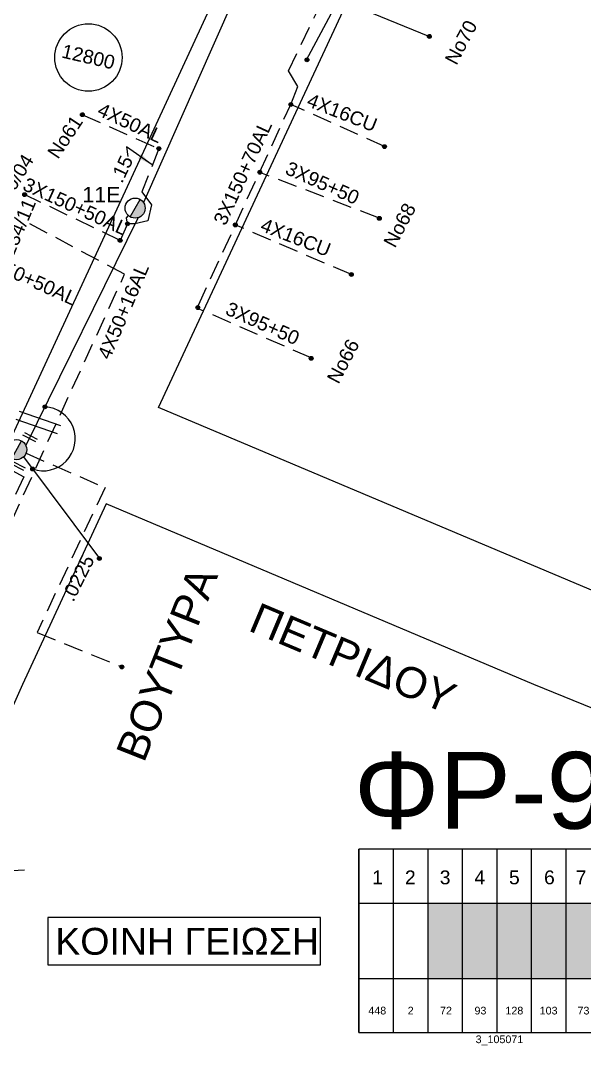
# Model space of a CAD drawing. Header units: millimetres. Extents: x 766 to 1726, y 225 to 629.
# Drawn here: x 1123.4 to 1160, y 399.6 to 467.5 of the extents above; entities that cross this region are included whole.
import ezdxf
from ezdxf.enums import TextEntityAlignment as Align

# ---------------------------------------------------------------- set-up
doc = ezdxf.new("R2010")
doc.units = ezdxf.units.MM
doc.linetypes.add('DASHED', pattern=[19.05, 12.7, -6.35])
for name, color, linetype in [('Άγνωστα', 7, 'Continuous'), ('Ασφαλειοκιβώτια Χ.Τ 9 αναχωρήσεων', 7, 'Continuous'), ('Γέφυρες Εναέριου Δικτύου', 7, 'Continuous'), ('Γυμνά εναέρια ΧΤ (3Φ)   4x35CU', 7, 'Continuous'), ('Γυμνά εναέρια ΧΤ και ΦΟΠ (3Φ)   4x50+16AL', 7, 'Continuous'), ('Επιγραφές - Σχήματα', 7, 'Continuous'), ('Καλώδια ΧΤ   3x150+50AL', 7, 'DASHED'), ('Καλώδια ΧΤ   3x150+50CU', 7, 'DASHED'), ('Καλώδια ΧΤ   3x150+70AL', 7, 'DASHED'), ('Καλώδια ΧΤ   3x95+50CU', 7, 'DASHED'), ('Μηχανική τομή', 7, 'Continuous'), ('Στύλος ΦΜ', 7, 'Continuous'), ('Στύλος ΦΜ @ 1', 7, 'Continuous'), ('Συνδέσεις', 7, 'Continuous'), ('Τομή', 7, 'Continuous'), ('Υπόβαθρο ΔΕΗ', 7, 'Continuous'), ('Υπόγεια καλώδια Παροχών ΧΤ   .0225', 7, 'DASHED'), ('Υπόγεια καλώδια Παροχών ΧΤ   .15', 7, 'DASHED'), ('Υπόγεια καλώδια Παροχών ΧΤ   4x16CU', 7, 'DASHED'), ('Υπόγεια καλώδια Παροχών ΧΤ   4x50AL', 7, 'DASHED')]:
    doc.layers.add(name, color=color, linetype=linetype)
doc.styles.get("Standard").update_dxf_attribs({"font": 'arial.ttf'})
doc.linetypes.add('SYN_LINE', pattern='A,0.5,-0.0001,["/\\/\\/\\/",Standard,S=0.1,R=0,X=0,Y=-0.05],-0.25', length=0.7501)
doc.dimstyles.new('ISO-25', dxfattribs={"dimtxt": 2.5, "dimasz": 2.5, "dimexe": 1.25, "dimexo": 0.625, "dimtad": 1, "dimtxsty": 'Standard', "dimcen": 2.5, "dimadec": 0, "dimazin": 0, "dimtfac": 1, "dimtmove": 0, "dimatfit": 3, "dimfxl": 1, "dimarcsym": 0})

# ---------------------------------------------------------------- blocks, each defined once
blk = doc.blocks.new('ΥΠΑΡΧΩΝ ΤΣΙΜΕΝΤΕΝΙΟΣ ΣΤΥΛΟΣ')
at = {"layer": 'Στύλος ΦΜ'}
blk.add_hatch(color=256, dxfattribs=at).paths.add_polyline_path([(-1.29, -2.28, 0.574793), (2.62, 0, 0.268822), (1.3, 2.27)])
blk.add_line((-1.29, -2.28), (1.3, 2.27), dxfattribs=at)
blk.add_circle((0, 0), 2.62, dxfattribs=at)
at = {"layer": 'Στύλος ΦΜ', "flags": 4}
for tag, p in [('ΑΡΙΘΜΟΣ', (-4.68, 8.05)), ('ΤΥΠΟΣ', (-4.91, 3.03))]:
    blk.add_attdef(tag, p, '', height=4, dxfattribs=at)
blk = doc.blocks.new('_ΣΥΝΔΕΣΗ')
at = {"layer": 'Συνδέσεις', "linetype": 'SYN_LINE', "ltscale": 40}
blk.add_hatch(color=256, dxfattribs=at).paths.add_polyline_path([(0.5, -0.01, 1), (-0.5, -0.01, 1)])
at = {"layer": 'Συνδέσεις'}
blk.add_circle((0, -0.01), 0.5, dxfattribs=at)
blk = doc.blocks.new('ΤΟΜΗ')
at = {"layer": 'Τομή', "ltscale": 40}
for p, q in [((-5.68, 0), (5.68, 0)), ((5.68, -2.33), (-5.68, -2.33))]:
    blk.add_line(p, q, dxfattribs=at)
blk = doc.blocks.new('ΜΗΧΑΝΙΚΗ ΤΟΜΗ')
at = {"layer": 'Μηχανική τομή', "ltscale": 40}
for p, q in [((-1.89, 0.78), (1.89, 0.78)), ((1.89, 0), (-1.89, 0))]:
    blk.add_line(p, q, dxfattribs=at)
blk = doc.blocks.new('ΑΣΦΑΛΕΙΟΚΙΒΩΤΙΟ ΥΠΟΣΤΑΘΜΟΥ 9A ΑΝΑΧΩΡΗΣΕΩΝ')
at = {"layer": 'Ασφαλειοκιβώτια Χ.Τ 9 αναχωρήσεων', "ltscale": 40}
for p, q in [((0, 0), (0, 11.955)), ((2.25, 0), (2.25, 11.955)), ((4.5, 0), (4.5, 11.955)), ((6.75, 0), (6.75, 11.955)), ((9, 0), (9, 11.955)), ((11.25, 0), (11.25, 11.955)), ((13.5, 0), (13.5, 11.955)), ((15.75, 0), (15.75, 11.955)), ((18, 0), (18, 11.955)), ((0, 8.434), (20.25, 8.434)), ((0, 3.521), (20.25, 3.521))]:
    blk.add_line(p, q, dxfattribs=at)
at = {"layer": 'Ασφαλειοκιβώτια Χ.Τ 9 αναχωρήσεων'}
blk.add_lwpolyline([(20.25, 0), (20.25, 11.955), (0, 11.955), (0, 0)], close=True, dxfattribs=at)
for s, p in [('1', (0.855, 9.658)), ('2', (2.997, 9.658)), ('3', (5.265, 9.658)), ('4', (7.521, 9.658)), ('5', (9.774, 9.658)), ('6', (12.057, 9.658)), ('7', (14.118, 9.658)), ('8', (16.54, 9.658)), ('9', (18.714, 9.658))]:
    blk.add_text(s, height=0.9, dxfattribs=at).set_placement(p)
at = {"layer": 'Ασφαλειοκιβώτια Χ.Τ 9 αναχωρήσεων', "ltscale": 40}
for tag, height, p in [('ΟΝΟΜΑ', 1.25, (9.403, 14.063)), ('ΚΕΙΜΕΝΟ 1', 0.5, (1.194, 1.435)), ('ΚΕΙΜΕΝΟ 2', 0.5, (3.37, 1.435)), ('ΚΕΙΜΕΝΟ 3', 0.5, (5.669, 1.435)), ('ΚΕΙΜΕΝΟ 4', 0.5, (7.913, 1.435)), ('ΚΕΙΜΕΝΟ 5', 0.5, (10.123, 1.435)), ('ΚΕΙΜΕΝΟ 6', 0.5, (12.354, 1.435)), ('ΚΕΙΜΕΝΟ 7', 0.5, (14.623, 1.435)), ('ΚΕΙΜΕΝΟ 8', 0.5, (16.804, 1.435)), ('ΚΕΙΜΕΝΟ 9', 0.5, (19.088, 1.435)), ('ΣΧ', 0.5, (9.152, -0.433))]:
    blk.add_attdef(tag, text='', height=height, dxfattribs=at).set_placement(p, align=Align.MIDDLE_CENTER)

msp = doc.modelspace()

# ---------------------------------------------------------------- hatches: boundary and pattern name
at = {"layer": 'Ασφαλειοκιβώτια Χ.Τ 9 αναχωρήσεων'}
for color, points in [(30, [(1152.123, 410.099), (1149.873, 410.099), (1149.873, 405.185), (1152.123, 405.185)]), (173, [(1154.373, 410.099), (1152.123, 410.099), (1152.123, 405.185), (1154.373, 405.185)]), (85, [(1156.623, 410.099), (1154.373, 410.099), (1154.373, 405.185), (1156.623, 405.185)]), (133, [(1158.873, 410.099), (1156.623, 410.099), (1156.623, 405.185), (1158.873, 405.185)]), (6, [(1161.123, 410.099), (1158.873, 410.099), (1158.873, 405.185), (1161.123, 405.185)])]:
    msp.add_hatch(color=color, dxfattribs=at).paths.add_polyline_path(points)

# ---------------------------------------------------------------- linework, layer by layer
at = {"layer": 'Άγνωστα', "color": 62, "ltscale": 2}
msp.add_lwpolyline([(1141.938, 464.949), (1144.055, 468.958), (1149.963, 466.523)], dxfattribs=at)
at = {"layer": 'Άγνωστα', "color": 2, "linetype": 'SYN_LINE', "ltscale": 10}
msp.add_lwpolyline([(1123.532, 439.145), (1128.47, 432.538)], dxfattribs=at)
at = {"layer": 'Γέφυρες Εναέριου Δικτύου', "ltscale": 2}
msp.add_lwpolyline([(1124.118, 438.361, 1.154278), (1124.923, 442.409, -7.262428)], format="xyb", dxfattribs=at)
at = {"layer": 'Γυμνά εναέρια ΧΤ (3Φ)   4x35CU', "color": 6, "linetype": 'SYN_LINE', "ltscale": 5}
msp.add_lwpolyline([(1117.489, 411.949), (1123.584, 412.27)], dxfattribs=at)
at = {"layer": 'Γυμνά εναέρια ΧΤ και ΦΟΠ (3Φ)   4x50+16AL', "color": 2, "ltscale": 2}
for points in [[(1138.338, 471.485), (1131.34, 455.715)], [(1130.999, 454.725), (1123.68, 439.888)]]:
    msp.add_lwpolyline(points, dxfattribs=at)
at = {"layer": 'Επιγραφές - Σχήματα', "color": 190}
msp.add_lwpolyline([(1125.118, 406.072), (1142.875, 406.072), (1142.875, 409.159), (1125.118, 409.159)], close=True, dxfattribs=at)
at = {"layer": 'Επιγραφές - Σχήματα', "ltscale": 2}
msp.add_circle((1127.757, 465.15), 2.195, dxfattribs=at)
at = {"layer": 'Καλώδια ΧΤ   3x150+50AL', "color": 2, "ltscale": 0.1}
msp.add_lwpolyline([(1129.817, 453.246), (1123.601, 456.223)], dxfattribs=at)
at = {"layer": 'Καλώδια ΧΤ   3x150+50AL', "color": 2, "ltscale": 2}
for points in [[(1130.272, 454.44), (1130.229, 454.705), (1130.365, 454.858)], [(1130.299, 454.318), (1129.817, 453.246)]]:
    msp.add_lwpolyline(points, dxfattribs=at)
at = {"layer": 'Καλώδια ΧΤ   3x150+50AL', "color": 6, "ltscale": 0.1}
msp.add_lwpolyline([(1122.551, 438.393), (1123.555, 437.854), (1117.096, 424.068), (1107.831, 404.121), (1106.61, 404.401)], dxfattribs=at)
at = {"layer": 'Καλώδια ΧΤ   3x150+50CU', "color": 5, "ltscale": 0.1}
msp.add_lwpolyline([(1097.57, 394.74), (1097.508, 393.067), (1098.467, 391.166), (1102.105, 389.919), (1102.105, 389.919), (1102.105, 389.919), (1130.114, 451.042), (1123.906, 454.339)], dxfattribs=at)
at = {"layer": 'Καλώδια ΧΤ   3x150+70AL', "color": 173, "ltscale": 0.1}
msp.add_lwpolyline([(1134.869, 448.82), (1134.919, 449.019), (1140.935, 462.095), (1141.395, 463.258), (1140.778, 464.278), (1144.803, 472.571), (1147.257, 479.294), (1149.277, 483.07), (1152.409, 488.435), (1154.884, 487.768), (1157.32, 486.983), (1158.333, 486.711), (1158.68, 487.658), (1158.256, 487.804)], dxfattribs=at)
at = {"layer": 'Καλώδια ΧΤ   3x95+50CU', "color": 173, "linetype": 'DASHED', "ltscale": 0.1}
for points in [[(1146.72, 454.653), (1146.657, 454.717), (1138.88, 457.681)], [(1142.261, 445.591), (1134.869, 448.82)]]:
    msp.add_lwpolyline(points, dxfattribs=at)
at = {"layer": 'Υπόβαθρο ΔΕΗ'}
for points in [[(1139.148, 495.006), (1135.836, 489.962), (1122.037, 469.773), (1108.97, 450.177), (1091.246, 424.263), (1077.114, 403.305), (1077.059, 403.105), (1077.139, 402.909), (1077.439, 402.793), (1086.242, 399.757), (1101.65, 394.489), (1107.39, 406.993), (1111.87, 416.659), (1115.279, 424.322), (1146.487, 491.779), (1139.075, 495.038)], [(1153.808, 488.63), (1198.159, 472.703), (1183.513, 432.904), (1179.671, 422.391), (1132.326, 442.367), (1153.869, 488.686)], [(1123.464, 424.322), (1119.677, 415.858), (1115.75, 407.212), (1111.823, 398.47), (1108.921, 391.853), (1114.981, 389.899), (1142.669, 380.563), (1162.1, 374.517), (1177.37, 415.943), (1156.773, 424.322), (1128.909, 436.098), (1123.47, 424.322)]]:
    msp.add_lwpolyline(points, dxfattribs=at)
at = {"layer": 'Υπόγεια καλώδια Παροχών ΧΤ   .0225', "color": 2, "ltscale": 0.1}
msp.add_lwpolyline([(1123.692, 439.382), (1128.837, 437.15), (1124.414, 427.726), (1129.933, 425.476)], dxfattribs=at)
at = {"layer": 'Υπόγεια καλώδια Παροχών ΧΤ   .15', "color": 2, "ltscale": 0.1}
msp.add_lwpolyline([(1132.339, 459.219), (1131.235, 456.407), (1131.235, 456.407), (1131.87, 455.561), (1131.621, 454.52), (1130.781, 454.318), (1130.299, 454.318)], dxfattribs=at)
at = {"layer": 'Υπόγεια καλώδια Παροχών ΧΤ   4x16CU', "color": 173, "ltscale": 0.1}
for points in [[(1147.039, 459.352), (1140.935, 462.095)], [(1144.883, 451.024), (1137.321, 454.252)]]:
    msp.add_lwpolyline(points, dxfattribs=at)
at = {"layer": 'Υπόγεια καλώδια Παροχών ΧΤ   4x50AL', "color": 2, "ltscale": 0.1}
msp.add_lwpolyline([(1127.362, 461.425), (1132.339, 459.219)], dxfattribs=at)

# ---------------------------------------------------------------- block references
at = {"layer": 'Ασφαλειοκιβώτια Χ.Τ 9 αναχωρήσεων'}
ref = msp.add_blockref('ΑΣΦΑΛΕΙΟΚΙΒΩΤΙΟ ΥΠΟΣΤΑΘΜΟΥ 9A ΑΝΑΧΩΡΗΣΕΩΝ', (1145.373, 401.664), dxfattribs=at)
ref.add_attrib('ΚΕΙΜΕΝΟ 9', '6', dxfattribs={"ltscale": 40, "height": 0.5}).set_placement((1164.46, 403.099), align=Align.MIDDLE_CENTER)
ref.add_attrib('ΚΕΙΜΕΝΟ 8', '19', dxfattribs={"ltscale": 40, "height": 0.5}).set_placement((1162.177, 403.099), align=Align.MIDDLE_CENTER)
ref.add_attrib('ΚΕΙΜΕΝΟ 7', '73', dxfattribs={"ltscale": 40, "height": 0.5}).set_placement((1159.996, 403.099), align=Align.MIDDLE_CENTER)
ref.add_attrib('ΚΕΙΜΕΝΟ 6', '103', dxfattribs={"ltscale": 40, "height": 0.5}).set_placement((1157.727, 403.099), align=Align.MIDDLE_CENTER)
ref.add_attrib('ΚΕΙΜΕΝΟ 5', '128', dxfattribs={"ltscale": 40, "height": 0.5}).set_placement((1155.496, 403.099), align=Align.MIDDLE_CENTER)
ref.add_attrib('ΚΕΙΜΕΝΟ 4', '93', dxfattribs={"ltscale": 40, "height": 0.5}).set_placement((1153.286, 403.099), align=Align.MIDDLE_CENTER)
ref.add_attrib('ΚΕΙΜΕΝΟ 3', '72', dxfattribs={"ltscale": 40, "height": 0.5}).set_placement((1151.042, 403.099), align=Align.MIDDLE_CENTER)
ref.add_attrib('ΚΕΙΜΕΝΟ 1', '448', dxfattribs={"ltscale": 40, "height": 0.5}).set_placement((1146.567, 403.099), align=Align.MIDDLE_CENTER)
ref.add_attrib('ΚΕΙΜΕΝΟ 2', '2', dxfattribs={"ltscale": 40, "height": 0.5}).set_placement((1148.743, 403.099), align=Align.MIDDLE_CENTER)
ref.add_attrib('ΣΧ', '3_105071', dxfattribs={"ltscale": 40, "height": 0.5}).set_placement((1154.525, 401.231), align=Align.MIDDLE_CENTER)
at = {"layer": 'Μηχανική τομή', "xscale": 0.2500000000000578, "yscale": 0.2500000000000578, "zscale": 0.2500000000000578, "rotation": 332.9787092929637}
for p in [(1123.915, 440.34), (1123.12, 438.481)]:
    msp.add_blockref('ΜΗΧΑΝΙΚΗ ΤΟΜΗ', p, dxfattribs=at)
at = {"layer": 'Στύλος ΦΜ @ 1', "ltscale": 40}
ref = msp.add_blockref('ΥΠΑΡΧΩΝ ΤΣΙΜΕΝΤΕΝΙΟΣ ΣΤΥΛΟΣ', (1130.798, 455.348), dxfattribs=dict(at, xscale=0.25, yscale=0.25, zscale=0.25))
ref.add_attrib('ΤΥΠΟΣ', '11E', (1127.359, 455.728), dxfattribs={"layer": 'Στύλος ΦΜ', "height": 1, "flags": 4})
ref = msp.add_blockref('ΥΠΑΡΧΩΝ ΤΣΙΜΕΝΤΕΝΙΟΣ ΣΤΥΛΟΣ', (1123.082, 439.62), dxfattribs=dict(at, xscale=0.25, yscale=0.25, zscale=0.25))
ref.add_attrib('ΤΥΠΟΣ', '11E', (1119.18, 438.492), dxfattribs={"layer": 'Στύλος ΦΜ', "height": 1, "flags": 4})
ref.add_attrib('ΑΡΙΘΜΟΣ', '215', (1119.341, 439.974), dxfattribs={"layer": 'Στύλος ΦΜ', "height": 1, "flags": 4})
at = {"layer": 'Συνδέσεις', "xscale": 0.25, "yscale": 0.25, "zscale": 0.25}
for p in [(1149.964, 466.526), (1141.988, 465.005), (1140.936, 462.098), (1127.363, 461.428), (1132.339, 459.222), (1147.04, 459.354), (1138.916, 457.684), (1123.601, 456.226), (1130.3, 454.321), (1137.322, 454.255), (1146.701, 454.681), (1129.818, 453.249), (1144.883, 451.027), (1134.882, 448.873), (1142.262, 445.567), (1124.924, 442.412), (1124.119, 438.363), (1128.47, 432.538), (1129.933, 425.476)]:
    msp.add_blockref('_ΣΥΝΔΕΣΗ', p, dxfattribs=at)
at = {"layer": 'Τομή', "xscale": 0.2500000000000502, "yscale": 0.2500000000000502, "zscale": 0.2500000000000502, "rotation": 340.6894709410368}
msp.add_blockref('ΤΟΜΗ', (1124.588, 441.663), dxfattribs=at)

# ---------------------------------------------------------------- texts
at = {"layer": 'Γυμνά εναέρια ΧΤ και ΦΟΠ (3Φ)   4x50+16AL', "color": 7, "insert": (1128.316, 445.773), "char_height": 0.9, "width": 84.18588, "attachment_point": 1, "rotation": 67.00837}
msp.add_mtext('4X50+16AL', dxfattribs=at)
at = {"layer": 'Επιγραφές - Σχήματα', "attachment_point": 1}
for s, insert, char_height, width, rotation in [('No70', (1150.925, 465.018), 0.9, 8.55915, 62.29402), ('12800', (1126.152, 466.036), 0.9, 8.55915, 346.93727), ('No61', (1125.024, 458.984), 0.9, 8.55915, 56.18404), ('350/04', (1121.444, 455.699), 0.9, 8.55915, 58.02986), ('No68', (1146.929, 453.117), 0.9, 8.55915, 62.29402), ('No66', (1143.243, 444.258), 0.9, 8.55915, 62.29402), ('ΒΟΥΤΥΡΑ', (1129.508, 419.91), 2, 5.6016, 68.4167), ('ΠΕΤΡΙΔΟΥ', (1138.862, 429.714), 2, 11.67787, 337.17889)]:
    msp.add_mtext(s, dxfattribs=dict(at, insert=insert, char_height=char_height, width=width, rotation=rotation))
at = {"layer": 'Επιγραφές - Σχήματα', "insert": (1145.04, 419.939), "char_height": 5, "width": 4.30029, "attachment_point": 1}
msp.add_mtext('ΦΡ-94', dxfattribs=at)
at = {"layer": 'Επιγραφές - Σχήματα', "color": 190, "insert": (1125.595, 408.486), "char_height": 1.75, "width": 17.56555, "attachment_point": 1}
msp.add_mtext('KOINH ΓΕΙΩΣΗ', dxfattribs=at)
at = {"layer": 'Καλώδια ΧΤ   3x150+50AL', "color": 7, "char_height": 0.9, "width": 84.18588, "attachment_point": 1}
for s, insert, rotation in [('3X150+50AL', (1123.774, 457.381), 335.57124), ('234/11', (1122.042, 452.522), 67.14911), ('3X150+50AL', (1120.456, 452.823), 335.57124)]:
    msp.add_mtext(s, dxfattribs=dict(at, insert=insert, rotation=rotation))
at = {"layer": 'Καλώδια ΧΤ   3x150+70AL', "color": 7, "insert": (1135.862, 454.53), "char_height": 0.9, "width": 84.18588, "attachment_point": 1, "rotation": 65.17213}
msp.add_mtext('3X150+70AL', dxfattribs=at)
at = {"layer": 'Καλώδια ΧΤ   3x95+50CU', "color": 7, "linetype": 'DASHED', "ltscale": 0.1, "char_height": 0.9, "width": 84.18588, "attachment_point": 1, "rotation": 336.04891}
for insert in [(1140.866, 458.427), (1136.97, 449.283)]:
    msp.add_mtext('3X95+50 ', dxfattribs=dict(at, insert=insert))
at = {"layer": 'Υπόγεια καλώδια Παροχών ΧΤ   .0225', "color": 7, "insert": (1125.969, 430.056), "char_height": 0.9, "width": 84.18588, "attachment_point": 1, "rotation": 63.41829}
msp.add_mtext('.0225', dxfattribs=at)
at = {"layer": 'Υπόγεια καλώδια Παροχών ΧΤ   .15', "color": 7, "insert": (1129.133, 457.298), "char_height": 0.9, "width": 84.18588, "attachment_point": 1, "rotation": 64.42382}
msp.add_mtext('.15', dxfattribs=at)
at = {"layer": 'Υπόγεια καλώδια Παροχών ΧΤ   4x16CU', "color": 7, "char_height": 0.9, "width": 84.18588, "attachment_point": 1, "rotation": 338.65493}
for insert in [(1142.233, 462.851), (1139.212, 454.728)]:
    msp.add_mtext('4X16CU', dxfattribs=dict(at, insert=insert))
at = {"layer": 'Υπόγεια καλώδια Παροχών ΧΤ   4x50AL', "color": 7, "insert": (1128.64, 462.243), "char_height": 0.9, "width": 84.18588, "attachment_point": 1, "rotation": 335.17333}
msp.add_mtext('4X50AL', dxfattribs=at)

# ---------------------------------------------------------------- leaders
at = {"layer": 'Επιγραφές - Σχήματα', "ltscale": 2}
msp.add_leader([(1131.904, 458.16), (1130.23, 459.334), (1130.318, 458.716)], dimstyle='ISO-25', override={"dimasz": 1, "dimtad": 0}, dxfattribs=at)

doc.saveas('drawing.dxf')
